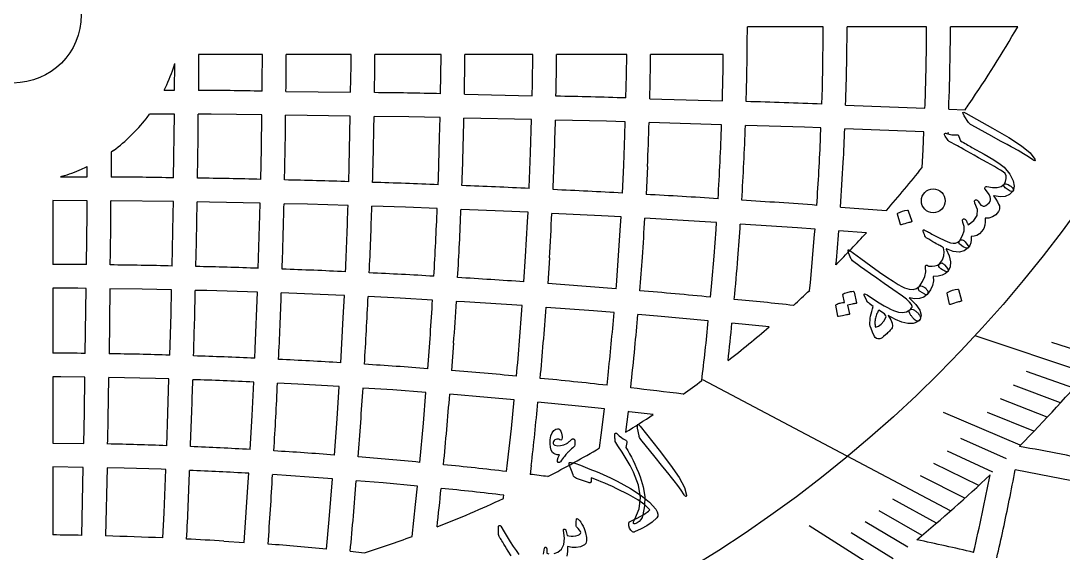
# Model space of a CAD drawing. Header units: millimetres. Extents: x -67 to 67, y -67 to 67.
# Drawn here: x 0.26 to 35.45, y -18.17 to -0.2 of the extents above; entities that cross this region are included whole.
import ezdxf

# ---------------------------------------------------------------- set-up
doc = ezdxf.new("R2010")
doc.units = ezdxf.units.MM
for name, color, linetype in [('CUT_INNER', 6, 'Continuous'), ('CUT_OUTER', 1, 'Continuous'), ('ENGRAVE', 7, 'Continuous'), ('ENGRAVE_FINE', 8, 'Continuous'), ('TEXT', 5, 'Continuous')]:
    doc.layers.add(name, color=color, linetype=linetype)

msp = doc.modelspace()

# ---------------------------------------------------------------- linework, layer by layer
at = {"layer": 'CUT_INNER'}
for points in [[(27.301, -3.012), (27.318, -2.47), (27.336, -1.647), (27.347, -0.823), (27.349, -0.402), (24.786, -0.402)], [(30.839, -0.402), (28.153, -0.402)], [(30.837, -0.76), (30.839, -0.402)], [(33.914, -0.402), (31.643, -0.402)], [(8.413, -1.34), (6.258, -1.34), (6.253, -2.551)], [(8.405, -2.575), (8.409, -2.256), (8.413, -1.34)], [(9.209, -2.586), (11.393, -2.614), (11.405, -1.706), (11.406, -1.34)], [(11.406, -1.34), (9.217, -1.34)], [(14.429, -2.663), (14.445, -1.38), (14.446, -1.34), (12.21, -1.34)], [(15.233, -2.681), (17.521, -2.731), (17.53, -2.332), (17.543, -1.34)], [(17.543, -1.34), (15.25, -1.34)], [(20.714, -1.34), (18.347, -1.34)], [(20.688, -2.805), (20.705, -2.032), (20.714, -1.34)], [(21.492, -2.83), (23.943, -2.905), (23.948, -2.718), (23.968, -1.812), (23.974, -1.34)], [(23.974, -1.34), (21.518, -1.34)], [(5.094, -2.546), (5.449, -2.547), (5.453, -1.644)], [(28.105, -3.044), (30.783, -3.149), (30.788, -3.038)], [(5.417, -5.502), (5.445, -3.364), (5.445, -3.351), (4.607, -3.347)], [(8.357, -5.555), (8.379, -4.511), (8.394, -3.379), (6.679, -3.356), (6.249, -3.355)], [(11.382, -3.418), (9.198, -3.389)], [(11.329, -5.632), (11.345, -5.117), (11.382, -3.418)], [(14.412, -3.467), (13.358, -3.444), (12.186, -3.429)], [(14.347, -5.734), (14.355, -5.519), (14.397, -4.139), (14.412, -3.467)], [(17.504, -3.534), (15.216, -3.484)], [(31.587, -3.18), (32.138, -3.202)], [(17.422, -5.862), (17.423, -5.827), (17.469, -4.662), (17.504, -3.534)], [(20.567, -6.019), (20.612, -5.078), (20.652, -4.063), (20.666, -3.609), (20.036, -3.59), (18.308, -3.552)], [(23.917, -3.708), (21.47, -3.633)], [(27.261, -4.115), (27.272, -3.816), (26.712, -3.794), (24.721, -3.733)], [(30.75, -3.952), (28.076, -3.847)], [(30.687, -5.156), (30.721, -4.556), (30.75, -3.952)], [(31.552, -4.022), (31.579, -3.985), (31.554, -3.984), (31.552, -4.022)], [(3.391, -4.575), (3.307, -4.636), (3.303, -5.474)], [(1.595, -5.467), (2.499, -5.471), (2.501, -5.116)], [(21.415, -5.114), (21.37, -6.064)], [(1.652, -5.45), (1.595, -5.467)], [(1.34, -6.27), (1.34, -8.425)], [(2.471, -8.432), (2.494, -6.705), (2.496, -6.275), (1.34, -6.27)], [(5.363, -8.479), (5.401, -6.727), (5.407, -6.306), (3.312, -6.278), (3.3, -6.278)], [(8.275, -8.557), (8.33, -6.766), (8.339, -6.359), (6.625, -6.322), (6.21, -6.316)], [(11.305, -6.436), (9.936, -6.394), (9.143, -6.377)], [(14.315, -6.537), (13.247, -6.495), (12.108, -6.46)], [(17.245, -9.014), (17.301, -8.156), (17.367, -6.992), (17.383, -6.665), (16.557, -6.625), (15.119, -6.569)], [(27.932, -6.49), (29.482, -6.605)], [(20.355, -9.249), (20.364, -9.133), (20.439, -8.12), (20.506, -7.107), (20.522, -6.821), (19.865, -6.784), (18.186, -6.703)], [(23.545, -9.53), (23.589, -9.05), (23.664, -8.146), (23.731, -7.243), (23.746, -7.009), (23.172, -6.972), (21.325, -6.867)], [(27.072, -7.232), (26.478, -7.188), (24.549, -7.062)], [(26.89, -9.301), (26.916, -9.043), (26.991, -8.223), (27.059, -7.403), (27.072, -7.232)], [(28.804, -7.361), (27.874, -7.292)], [(18.104, -8.207), (18.047, -9.072)], [(1.34, -9.229), (1.34, -11.418)], [(2.432, -11.43), (2.461, -9.236), (2.179, -9.232), (1.34, -9.229)], [(3.265, -9.246), (3.236, -11.44)], [(5.285, -11.489), (5.328, -10.089), (5.345, -9.282), (4.357, -9.261), (3.265, -9.246)], [(8.248, -9.361), (6.535, -9.308), (6.149, -9.3)], [(8.157, -11.593), (8.173, -11.274), (8.248, -9.361)], [(11.058, -11.744), (11.144, -10.231), (11.18, -9.474), (10.889, -9.46), (9.051, -9.388)], [(14.158, -9.627), (13.065, -9.565), (11.983, -9.513)], [(17.188, -9.816), (15.241, -9.688), (14.961, -9.672)], [(20.288, -10.05), (19.587, -9.992), (17.99, -9.874)], [(23.468, -10.33), (21.758, -10.173), (21.089, -10.117)], [(25.524, -10.533), (24.268, -10.406)], [(14.868, -11.089), (14.8, -12.008)], [(1.34, -12.222), (1.34, -14.458), (2.383, -14.472), (2.406, -13.409), (2.422, -12.234), (1.603, -12.223), (1.34, -12.222)], [(5.182, -14.545), (5.225, -13.451), (5.26, -12.293), (4.808, -12.279), (3.226, -12.244)], [(20.048, -12.506), (20.085, -12.168)], [(7.999, -14.675), (8.065, -13.527), (8.119, -12.396)], [(11.007, -12.547), (9.613, -12.468), (8.922, -12.434)], [(10.845, -14.861), (10.936, -13.637), (11.007, -12.547)], [(13.936, -12.747), (12.813, -12.663), (11.809, -12.598)], [(13.728, -15.107), (13.85, -13.782), (13.936, -12.747)], [(16.916, -12.998), (16.009, -12.915), (14.737, -12.809)], [(16.657, -15.419), (16.692, -15.124), (16.819, -13.965), (16.916, -12.998)], [(19.96, -13.305), (19.2, -13.222), (17.717, -13.073)], [(19.8, -14.621), (19.855, -14.187), (19.96, -13.305)], [(21.609, -13.493), (20.793, -13.397), (20.759, -13.393), (20.676, -14.092)], [(33.981, -14.548), (33.978, -14.569)], [(1.34, -15.262), (1.34, -17.559)], [(2.315, -17.575), (2.365, -15.276), (1.34, -15.262)], [(3.169, -15.292), (3.119, -17.593)], [(5.052, -17.66), (5.093, -16.812), (5.15, -15.349), (5, -15.343), (3.751, -15.305), (3.169, -15.292)], [(7.803, -17.813), (7.937, -15.779), (7.954, -15.478)], [(17.49, -15.216), (17.455, -15.513)], [(36.619, -15.903), (35.048, -15.591), (33.831, -15.36)], [(10.782, -15.663), (9.995, -15.605), (8.756, -15.523)], [(10.577, -18.033), (10.668, -17.038), (10.782, -15.663)], [(13.648, -15.907), (12.488, -15.801), (11.584, -15.726)], [(13.467, -17.609), (13.585, -16.529), (13.648, -15.907)], [(16.549, -16.328), (16.555, -16.282), (16.562, -16.217)], [(7.111, -17.768), (7.803, -17.813)], [(11.377, -18.108), (11.864, -18.157)]]:
    msp.add_lwpolyline(points, dxfattribs=at)
msp.add_circle((0, 0), 2.3, dxfattribs=at)
for centre, radius, start, end in [((-57.039, -0.299), 81.826, 358.92935, 359.92785), ((-44.211, -0.299), 72.364, 358.92021, 359.91824), ((-33.451, -0.299), 65.094, 358.91141, 359.90891), ((0.063, 19.104), 39.069, 325.546, 330.0479), ((-56.22, 0), 87.06, 358, 359.5), ((-62.533, -1.487), 71.75, 359.12305, 0.11765), ((-61.538, -1.204), 73.748, 358.89613, 359.89421), ((-61.67, -1.027), 76.92, 358.7682, 359.76684), ((-62.689, -0.781), 81.038, 358.60926, 359.60492), ((-64.036, -0.572), 85.558, 358.48794, 359.48571), ((2.082, -0.66), 3.511, 341.2658, 343.7357), ((-51.264, -0.343), 79.415, 358.05144, 359.04828), ((-51.993, -0.092), 83.637, 357.88398, 359.01149), ((0.03, -0.011), 5.663, 333.4152, 341.715), ((-38.916, -0.893), 63.695, 358.16825, 359.15911), ((5.93, -125.99), 123.44, 88.85129, 89.85027), ((11.106, -130.75), 128.13, 88.51418, 89.51252), ((16.228, -138.542), 135.811, 88.1178, 89.11503), ((21.256, -149.818), 146.931, 87.64178, 88.63866), ((13.615, 9.744), 22.599, 325.0505, 325.6767), ((0, 0), 5.695, 306.5471, 322.0158), ((1.287, -0.98), 4.078, 321.7369, 324.5048), ((-117.487, -2.822), 123.738, 358.75411, 359.75329), ((-116.12, -2.316), 125.323, 358.51086, 359.50918), ((-115.927, -1.488), 128.127, 358.1354, 359.13203), ((-100.085, -1.305), 115.322, 357.7835, 358.91714), ((-112.404, -0.127), 130.757, 357.46955, 358.49922), ((-63.597, -1.261), 85.1, 357.4048, 358.4027), ((-73.168, -0.313), 97.145, 356.52171, 357.99724), ((-74.461, -0.251), 99.243, 356.5291, 357.98964), ((-37.195, -1.432), 65.315, 356.88473, 357.8811), ((-61.232, -0.302), 88.574, 356.03261, 357.53261), ((0, 0), 5.695, 286.8596, 293.8908), ((0.532, -1.162), 4.417, 293.6875, 296.4733), ((-58.672, -0.473), 86.813, 356.02543, 357.02286), ((0.109, 19.053), 39.001, 318.8617, 321.6319), ((2.782, -126.69), 121.217, 88.7542, 89.75336), ((4.825, -128.014), 122.51, 88.34825, 89.34723), ((6.843, -130.022), 124.471, 87.9343, 88.93302), ((8.821, -132.749), 127.136, 87.50873, 88.5071), ((10.745, -136.241), 130.55, 87.06833, 88.06623), ((12.602, -140.508), 134.725, 86.61047, 87.60782), ((-120.844, -5.952), 124.145, 358.85071, 359.8497), ((-118.832, -4.891), 125.051, 358.34789, 359.3469), ((14.37, -145.672), 139.783, 86.13279, 87.12976), ((16.035, -151.738), 145.731, 85.63352, 86.6306), ((-117.522, -3.817), 126.691, 357.8434, 358.84243), ((-96.831, -3.409), 108.178, 357.21183, 358.3968), ((-107.839, -2.987), 119.997, 357.2665, 358.34145), ((-94.279, -2.389), 108.673, 356.60527, 357.81264), ((-87.916, -2.699), 103.107, 356.56903, 357.84938), ((-68.324, -2.711), 86.602, 356.36126, 357.35749), ((-54.172, -2.722), 75.611, 355.86159, 356.85728), ((-41.707, -2.835), 66.39, 355.35502, 356.34961), ((-29.77, -3.092), 57.796, 354.69754, 355.83217), ((0.655, 18.521), 38.24, 315.1806, 317.4018), ((1.477, -73.65), 65.225, 89.12671, 90.12062), ((2.254, -128.272), 119.834, 88.51329, 89.51152), ((-44.943, -3.771), 66.331, 355.20468, 356.19026), ((-55.789, -1.999), 80.494, 354.57731, 355.57373), ((3.721, -129.472), 121.001, 87.84281, 88.8418), ((5.155, -131.966), 123.443, 87.18413, 88.17822), ((6.549, -133.966), 125.375, 86.49952, 87.49792), ((7.853, -137.325), 128.654, 85.81366, 86.81276), ((8.997, -141.69), 132.927, 85.09851, 86.09603), ((-120.875, -6.933), 127.046, 357.93371, 358.93246), ((-120.219, -5.27), 129.336, 357.18087, 358.17547), ((10.099, -146.439), 137.568, 84.39114, 85.39013), ((2.292, 16.673), 35.773, 312.2458, 313.4423), ((-118.993, -3.602), 131.109, 356.41713, 357.41598), ((-116.251, -1.806), 130.644, 355.54894, 356.5681), ((-70.781, -4.779), 85.882, 355.7867, 356.73354), ((-82.939, -2.736), 100.377, 354.59124, 355.95542), ((13.615, -125.356), 116.246, 83.71439, 84.70382), ((-86.127, -2.472), 104.38, 354.61279, 355.93397), ((-91.534, -0.418), 112.236, 353.99071, 355.07663), ((-44.096, -4.741), 65.406, 354.30112, 355.28543), ((-61.223, -2.049), 85.095, 353.0485, 354.41588), ((-48.557, -3.341), 73.167, 353.46065, 354.45829), ((0.329, 18.745), 38.626, 308.0464, 310.7131), ((-57.267, -3.869), 78.6, 353.62661, 354.62154), ((1.2, -74.133), 62.715, 88.87462, 89.87249), ((1.46, -129.301), 117.874, 88.14069, 89.13685), ((2.84, -123.452), 111.985, 87.27819, 88.33749), ((3.525, -132.018), 120.509, 86.41615, 87.4149), ((4.32, -134.55), 122.986, 85.48654, 86.48499), ((0.114, 19.044), 47.702, 315.234, 319.5638), ((-125.564, -11.147), 128.795, 358.51353, 359.51189), ((4.982, -137.895), 126.27, 84.54264, 85.54073), ((5.485, -141.964), 130.275, 83.58162, 84.57934), ((-123.649, -8.935), 129.757, 357.50795, 358.50636), ((3.266, -112.319), 100.041, 87.21936, 88.39711), ((-122.325, -6.698), 131.372, 356.49886, 357.49735), ((-121.756, -4.392), 133.818, 355.48605, 356.48463), ((10.058, -110.926), 98.922, 82.70685, 83.73841), ((1.87, 16.559), 35.952, 305.2426, 306.4818), ((-121.789, -1.989), 136.955, 354.46988, 355.46858), ((-105.253, -1.182), 123.544, 353.47728, 354.47699), ((0.802, 17.896), 37.659, 301.8522, 303.5396), ((1.222, -117.864), 103.395, 87.80503, 88.91105), ((2.537, -106.058), 91.546, 86.57944, 87.84144), ((1.736, -132.083), 117.575, 85.5567, 86.5545), ((0.177, 18.822), 38.775, 297.45, 300.403), ((4.049, -175.541), 163.731, 78.46807, 79.46747), ((2.171, -134.468), 119.919, 84.46957, 85.46808), ((-127.2, -10.883), 133.23, 357.06742, 358.06536), ((2.268, -111.594), 96.284, 86.61439, 87.80593), ((4.667, -115.77), 101.065, 83.18665, 84.40065), ((-25.386, -4.283), 60.244, 348.40769, 349.40484), ((-125.886, -8.03), 134.851, 355.81531, 356.81445), ((-125.277, -5.049), 137.277, 354.54093, 355.53919), ((13.449, -49.803), 34.523, 82.3391, 83.3355), ((0.153, 18.976), 47.626, 309.5998, 313.5736), ((-44.813, -0.428), 79.246, 347.07897, 349.01495), ((-60.392, -8.767), 75.187, 353.49175, 354.48917), ((5.358, -109.411), 93.865, 83.1447, 84.44301), ((0.033, 19.066), 39.058, 291.4421, 295.0152), ((-44.192, -0.566), 79.414, 347.07279, 348.50753), ((0.949, -73.796), 56.239, 88.608, 89.6018), ((0.2, -128.572), 111.018, 87.49525, 88.49348), ((2.495, -90.071), 72.451, 86.34731, 87.34177), ((2.379, -105.234), 87.585, 84.62917, 85.92317), ((0.165, 18.661), 38.633, 287.6268, 290.1402), ((7.204, -126.683), 111.428, 76.91746, 77.92669)]:
    msp.add_arc(centre, radius, start, end, dxfattribs=at)
at = {"layer": 'CUT_OUTER'}
msp.add_circle((0, 0), 67, dxfattribs=at)
at = {"layer": 'ENGRAVE'}
for points in [[(36.252, -12.093), (32.475, -10.833)], [(31.65, -16.747), (23.284, -12.32)]]:
    msp.add_lwpolyline(points, dxfattribs=at)
for centre, radius in [((0, 19.146), 44.196), ((31.063, -6.279), 0.402)]:
    msp.add_circle(centre, radius, dxfattribs=at)
at = {"layer": 'ENGRAVE_FINE'}
for points in [[(36.689, -11.578), (35.067, -11.066)], [(35.81, -12.598), (34.209, -12.035)], [(35.364, -13.095), (33.773, -12.506)], [(34.913, -13.582), (33.334, -12.968)], [(34, -14.53), (31.404, -13.421)], [(34.458, -14.06), (32.891, -13.421)], [(33.537, -14.991), (31.995, -14.302)], [(33.071, -15.443), (31.542, -14.729)], [(32.601, -15.886), (31.086, -15.148)], [(32.127, -16.321), (30.627, -15.559)], [(31.17, -17.165), (29.701, -16.355)], [(30.687, -17.574), (29.233, -16.741)], [(30.201, -17.975), (28.763, -17.119)], [(29.221, -18.752), (26.876, -17.247)], [(29.712, -18.367), (28.291, -17.489)]]:
    msp.add_lwpolyline(points, dxfattribs=at)
at = {"layer": 'TEXT'}
for points in [[(32.11, -3.407), (32.068, -3.33), (32.063, -3.29), (32.096, -3.284), (32.165, -3.313), (33.066, -3.827), (33.619, -4.141), (34.042, -4.419), (34.335, -4.661), (34.497, -4.868), (34.506, -4.892), (34.508, -4.908), (34.503, -4.918), (34.491, -4.922), (34.477, -4.921), (34.461, -4.916), (34.442, -4.907), (34.423, -4.895), (34.273, -4.79), (34.109, -4.686), (33.932, -4.583), (33.741, -4.48), (33.691, -4.452), (33.557, -4.378), (33.338, -4.258), (33.035, -4.091), (32.36, -3.725), (32.325, -3.704), (32.296, -3.68), (32.272, -3.656), (32.252, -3.63)], [(31.563, -4.237), (31.523, -4.175), (31.492, -4.125), (31.469, -4.09), (31.453, -4.067), (31.444, -4.051), (31.439, -4.037), (31.44, -4.024), (31.446, -4.012), (31.457, -4.002), (31.471, -3.997), (31.487, -3.997), (31.506, -4.002), (31.599, -4.028), (31.688, -4.044), (31.773, -4.05), (31.856, -4.044), (31.881, -4.044), (31.902, -4.054), (31.919, -4.074), (31.932, -4.105), (31.985, -4.253), (32.036, -4.283), (32.086, -4.312), (32.135, -4.34), (32.183, -4.368), (32.231, -4.395), (32.277, -4.422), (32.323, -4.447), (32.368, -4.473), (32.784, -4.705), (33.103, -4.894), (33.327, -5.04), (33.453, -5.144), (33.646, -5.383), (33.761, -5.597), (33.797, -5.786), (33.757, -5.948), (33.754, -5.952), (33.752, -5.955), (33.749, -5.959), (33.746, -5.962), (33.712, -5.968), (33.659, -5.949), (33.587, -5.904), (33.495, -5.834), (33.463, -5.805), (33.446, -5.777), (33.442, -5.749), (33.452, -5.722), (33.499, -5.623), (33.522, -5.527), (33.519, -5.436), (33.491, -5.35), (33.418, -5.301), (33.333, -5.247), (33.237, -5.188), (33.129, -5.124), (33.01, -5.055), (32.882, -4.982), (32.742, -4.904), (32.593, -4.821), (32.447, -4.738), (32.316, -4.664), (32.199, -4.599), (32.097, -4.542), (32.01, -4.494), (31.938, -4.453), (31.88, -4.421), (31.838, -4.396), (31.621, -4.286), (31.601, -4.273), (31.585, -4.26), (31.572, -4.248), (31.563, -4.237)], [(32.067, -7.008), (32.057, -6.983), (32.052, -6.96), (32.051, -6.94), (32.055, -6.922), (32.062, -6.907), (32.074, -6.897), (32.089, -6.891), (32.108, -6.889), (32.129, -6.894), (32.148, -6.906), (32.165, -6.926), (32.181, -6.954), (32.188, -6.97), (32.194, -6.986), (32.202, -7.002), (32.21, -7.018), (32.218, -7.035), (32.226, -7.052), (32.233, -7.07), (32.24, -7.089), (32.436, -6.942), (32.54, -6.771), (32.553, -6.576), (32.472, -6.359), (32.462, -6.335), (32.456, -6.313), (32.454, -6.294), (32.456, -6.277), (32.463, -6.262), (32.474, -6.251), (32.488, -6.244), (32.506, -6.241), (32.525, -6.243), (32.542, -6.252), (32.559, -6.268), (32.575, -6.29), (32.611, -6.345), (32.643, -6.389), (32.672, -6.42), (32.698, -6.44), (32.743, -6.457), (32.792, -6.455), (32.843, -6.435), (32.898, -6.396), (32.947, -6.346), (32.981, -6.296), (32.998, -6.246), (33, -6.195), (32.983, -6.138), (32.946, -6.066), (32.889, -5.98), (32.811, -5.88), (32.802, -5.868), (32.8, -5.853), (32.804, -5.837), (32.815, -5.82), (32.829, -5.804), (32.844, -5.795), (32.86, -5.791), (32.877, -5.793), (33.065, -5.832), (33.224, -5.832), (33.354, -5.795), (33.455, -5.719), (33.478, -5.705), (33.509, -5.702), (33.547, -5.711), (33.593, -5.731), (33.639, -5.756), (33.679, -5.783), (33.711, -5.811), (33.736, -5.842), (33.756, -5.874), (33.766, -5.902), (33.767, -5.926), (33.759, -5.945), (33.64, -6.061), (33.493, -6.126), (33.319, -6.141), (33.117, -6.104), (33.107, -6.102), (33.102, -6.104), (33.101, -6.11), (33.105, -6.121), (33.176, -6.225), (33.231, -6.314), (33.271, -6.389), (33.294, -6.449), (33.303, -6.501), (33.302, -6.551), (33.29, -6.597), (33.269, -6.64), (33.173, -6.748), (33.065, -6.821), (32.944, -6.859), (32.81, -6.864), (32.821, -6.985), (32.807, -7.1), (32.768, -7.207), (32.704, -7.306), (32.625, -7.387), (32.539, -7.444), (32.446, -7.476), (32.346, -7.484), (32.348, -7.595), (32.331, -7.696), (32.297, -7.785), (32.245, -7.863), (32.208, -7.88), (32.149, -7.867), (32.069, -7.827), (31.966, -7.757), (31.94, -7.729), (31.93, -7.697), (31.934, -7.66), (31.955, -7.619), (32.055, -7.452), (32.106, -7.295), (32.11, -7.146), (32.067, -7.008)], [(29.853, -6.727), (29.852, -6.719), (29.854, -6.712), (29.859, -6.705), (29.867, -6.697), (29.944, -6.659), (30.023, -6.63), (30.104, -6.608), (30.189, -6.594), (30.199, -6.595), (30.207, -6.598), (30.213, -6.604), (30.217, -6.613), (30.336, -6.967), (30.337, -6.977), (30.332, -6.986), (30.322, -6.991), (30.306, -6.995), (30.292, -6.998), (30.271, -7.004), (30.242, -7.011), (30.205, -7.021), (30.161, -7.034), (30.108, -7.049), (30.048, -7.068), (29.979, -7.089), (29.969, -7.091), (29.961, -7.09), (29.956, -7.086), (29.954, -7.078)], [(30.829, -7.524), (30.816, -7.511), (30.801, -7.488), (30.783, -7.455), (30.764, -7.412), (30.747, -7.37), (30.734, -7.336), (30.725, -7.309), (30.719, -7.291), (30.721, -7.268), (30.733, -7.257), (30.756, -7.26), (30.788, -7.274), (30.809, -7.286), (30.834, -7.3), (30.863, -7.315), (30.897, -7.332), (30.934, -7.352), (30.975, -7.373), (31.018, -7.398), (31.065, -7.424), (31.265, -7.529), (31.427, -7.61), (31.552, -7.667), (31.64, -7.698), (31.73, -7.711), (31.812, -7.702), (31.887, -7.671), (31.955, -7.619), (31.974, -7.604), (31.995, -7.594), (32.018, -7.591), (32.043, -7.593), (32.071, -7.601), (32.097, -7.616), (32.122, -7.638), (32.145, -7.667), (32.2, -7.739), (32.236, -7.796), (32.251, -7.837), (32.245, -7.863), (32.108, -7.97), (31.939, -8.012), (31.739, -7.99), (31.509, -7.904), (31.5, -7.902), (31.495, -7.902), (31.494, -7.905), (31.497, -7.911), (31.6, -8.134), (31.645, -8.334), (31.632, -8.508), (31.563, -8.658), (31.55, -8.67), (31.533, -8.676), (31.512, -8.674), (31.488, -8.666), (31.456, -8.65), (31.418, -8.629), (31.373, -8.602), (31.32, -8.569), (31.274, -8.532), (31.252, -8.492), (31.253, -8.45), (31.278, -8.407), (31.37, -8.27), (31.423, -8.134), (31.436, -7.998), (31.41, -7.864), (31.401, -7.854), (31.377, -7.838), (31.338, -7.816), (31.285, -7.789), (31.252, -7.773), (31.212, -7.751), (31.166, -7.725), (31.112, -7.693), (31.052, -7.657), (30.984, -7.617), (30.91, -7.572), (30.829, -7.524)], [(30.31, -10.146), (30.272, -10.079), (30.253, -10.025), (30.253, -9.983), (30.272, -9.954), (30.307, -9.923), (30.332, -9.894), (30.346, -9.867), (30.349, -9.844), (30.325, -9.774), (30.263, -9.694), (30.164, -9.603), (30.028, -9.502), (29.701, -9.275), (29.411, -9.072), (29.157, -8.893), (28.939, -8.738), (28.758, -8.608), (28.612, -8.504), (28.502, -8.424), (28.427, -8.371), (28.379, -8.333), (28.342, -8.299), (28.314, -8.27), (28.297, -8.245), (28.2, -8.029), (28.188, -7.97), (28.191, -7.937), (28.21, -7.931), (28.246, -7.951), (28.619, -8.23), (28.951, -8.473), (29.243, -8.682), (29.495, -8.855), (29.705, -8.995), (29.874, -9.101), (30.001, -9.174), (30.087, -9.214), (30.248, -9.258), (30.385, -9.266), (30.497, -9.238), (30.585, -9.174), (30.613, -9.155), (30.648, -9.148), (30.689, -9.156), (30.738, -9.176), (30.778, -9.201), (30.812, -9.232), (30.84, -9.267), (30.863, -9.309), (30.876, -9.348), (30.881, -9.382), (30.876, -9.41), (30.863, -9.432), (30.744, -9.527), (30.602, -9.579), (30.439, -9.587), (30.254, -9.552), (30.476, -9.778), (30.612, -9.974), (30.66, -10.141), (30.622, -10.278), (30.602, -10.304), (30.581, -10.323), (30.56, -10.335), (30.537, -10.341), (30.51, -10.34), (30.481, -10.331), (30.452, -10.312), (30.422, -10.284), (30.407, -10.267), (30.392, -10.249), (30.378, -10.232), (30.363, -10.215), (30.349, -10.198), (30.335, -10.181), (30.323, -10.163), (30.31, -10.146)], [(31.278, -8.407), (31.308, -8.389), (31.333, -8.378), (31.353, -8.374), (31.366, -8.377), (31.383, -8.387), (31.401, -8.401), (31.421, -8.42), (31.442, -8.444), (31.508, -8.523), (31.55, -8.585), (31.568, -8.63), (31.563, -8.658), (31.474, -8.734), (31.361, -8.789), (31.224, -8.821), (31.063, -8.832), (31.066, -8.983), (31.033, -9.134), (30.965, -9.284), (30.86, -9.435), (30.844, -9.447), (30.825, -9.45), (30.802, -9.446), (30.776, -9.433), (30.623, -9.338), (30.606, -9.327), (30.591, -9.311), (30.579, -9.291), (30.57, -9.265), (30.566, -9.242), (30.566, -9.219), (30.572, -9.198), (30.582, -9.178), (30.704, -8.998), (30.781, -8.829), (30.813, -8.672), (30.8, -8.526), (30.796, -8.508), (30.798, -8.491), (30.804, -8.475), (30.814, -8.46), (30.827, -8.449), (30.84, -8.445), (30.854, -8.447), (30.868, -8.457), (30.88, -8.467), (30.891, -8.475), (30.901, -8.48), (30.911, -8.484), (31.022, -8.488), (31.12, -8.476), (31.206, -8.449), (31.278, -8.407)], [(28.014, -9.444), (28.014, -9.436), (28.017, -9.429), (28.023, -9.422), (28.031, -9.415), (28.071, -9.398), (28.111, -9.383), (28.151, -9.369), (28.191, -9.358), (28.232, -9.349), (28.273, -9.342), (28.316, -9.337), (28.36, -9.333), (28.37, -9.335), (28.379, -9.339), (28.385, -9.347), (28.389, -9.357), (28.474, -9.724), (28.473, -9.731), (28.467, -9.737), (28.457, -9.741), (28.442, -9.744), (28.43, -9.745), (28.412, -9.748), (28.388, -9.752), (28.357, -9.759), (28.321, -9.767), (28.277, -9.778), (28.227, -9.79), (28.17, -9.804), (28.23, -10.091), (28.23, -10.102), (28.225, -10.11), (28.214, -10.115), (28.198, -10.117), (28.183, -10.119), (28.161, -10.123), (28.131, -10.128), (28.094, -10.135), (28.048, -10.144), (27.994, -10.155), (27.931, -10.168), (27.86, -10.184), (27.851, -10.184), (27.845, -10.181), (27.841, -10.176), (27.84, -10.168), (27.773, -9.806), (27.773, -9.799), (27.776, -9.792), (27.782, -9.785), (27.791, -9.778), (27.823, -9.762), (27.857, -9.749), (27.89, -9.737), (27.924, -9.728), (27.959, -9.72), (27.994, -9.714), (28.029, -9.709), (28.064, -9.707)], [(29.724, -9.981), (29.884, -10.036), (30.029, -10.05), (30.159, -10.022), (30.272, -9.954), (30.305, -9.936), (30.342, -9.933), (30.384, -9.944), (30.432, -9.97), (30.454, -9.987), (30.477, -10.004), (30.499, -10.023), (30.52, -10.043), (30.541, -10.064), (30.56, -10.087), (30.577, -10.111), (30.593, -10.137), (30.617, -10.182), (30.63, -10.22), (30.633, -10.251), (30.625, -10.275), (30.575, -10.327), (30.517, -10.368), (30.452, -10.399), (30.38, -10.418), (30.206, -10.42), (30.007, -10.376), (29.786, -10.285), (29.542, -10.147), (29.626, -10.29), (29.676, -10.407), (29.691, -10.499), (29.672, -10.566), (29.652, -10.594), (29.631, -10.622), (29.608, -10.65), (29.582, -10.679), (29.554, -10.709), (29.523, -10.74), (29.491, -10.772), (29.455, -10.805), (29.388, -10.862), (29.333, -10.903), (29.291, -10.928), (29.26, -10.936), (29.197, -10.935), (29.146, -10.921), (29.106, -10.894), (29.079, -10.854), (29.014, -10.709), (28.966, -10.593), (28.938, -10.506), (28.927, -10.448), (28.926, -10.383), (28.929, -10.314), (28.936, -10.243), (28.948, -10.168), (28.964, -10.091), (28.984, -10.011), (29.009, -9.928), (29.037, -9.842), (28.9, -9.74), (28.884, -9.727), (28.87, -9.715), (28.857, -9.704), (28.845, -9.694), (28.835, -9.684), (28.827, -9.675), (28.821, -9.666), (28.817, -9.657), (28.735, -9.458), (28.728, -9.428), (28.741, -9.416), (28.774, -9.424), (28.827, -9.45), (28.946, -9.535), (29.064, -9.614), (29.18, -9.688), (29.294, -9.757), (29.405, -9.82), (29.514, -9.878), (29.62, -9.932), (29.724, -9.981)], [(31.532, -9.4), (31.532, -9.393), (31.535, -9.385), (31.54, -9.377), (31.549, -9.369), (31.63, -9.329), (31.714, -9.296), (31.799, -9.273), (31.887, -9.257), (31.898, -9.258), (31.906, -9.261), (31.912, -9.267), (31.915, -9.277), (32.017, -9.643), (32.017, -9.654), (32.012, -9.663), (32.001, -9.669), (31.984, -9.673), (31.97, -9.677), (31.947, -9.683), (31.917, -9.691), (31.879, -9.702), (31.832, -9.716), (31.777, -9.733), (31.713, -9.753), (31.641, -9.776), (31.63, -9.778), (31.622, -9.777), (31.618, -9.773), (31.616, -9.765)], [(29.222, -9.967), (29.207, -9.994), (29.192, -10.023), (29.177, -10.054), (29.163, -10.086), (29.148, -10.12), (29.136, -10.156), (29.124, -10.194), (29.114, -10.235), (29.105, -10.275), (29.098, -10.315), (29.094, -10.354), (29.092, -10.393), (29.093, -10.431), (29.097, -10.469), (29.104, -10.506), (29.114, -10.543), (29.214, -10.506), (29.305, -10.438), (29.389, -10.341), (29.464, -10.214), (29.469, -10.187), (29.462, -10.158), (29.443, -10.126), (29.413, -10.091)], [(18.93, -14.588), (18.89, -14.622), (18.853, -14.654), (18.819, -14.684), (18.788, -14.711), (18.76, -14.736), (18.736, -14.759), (18.715, -14.78), (18.699, -14.799), (18.682, -14.819), (18.662, -14.843), (18.639, -14.872), (18.613, -14.906), (18.584, -14.944), (18.551, -14.987), (18.515, -15.035), (18.477, -15.088), (18.46, -15.106), (18.442, -15.116), (18.422, -15.117), (18.402, -15.108), (18.376, -15.076), (18.373, -15.023), (18.395, -14.948), (18.44, -14.853), (18.364, -14.85), (18.301, -14.835), (18.249, -14.811), (18.211, -14.776), (18.164, -14.696), (18.135, -14.598), (18.124, -14.481), (18.13, -14.346), (18.153, -14.215), (18.193, -14.111), (18.25, -14.034), (18.325, -13.984), (18.375, -13.972), (18.419, -13.98), (18.456, -14.009), (18.486, -14.059), (18.509, -14.118), (18.524, -14.175), (18.532, -14.231), (18.531, -14.284), (18.524, -14.326), (18.51, -14.351), (18.488, -14.358), (18.459, -14.348), (18.423, -14.33), (18.387, -14.322), (18.352, -14.323), (18.318, -14.334), (18.286, -14.352), (18.262, -14.375), (18.245, -14.403), (18.236, -14.437), (18.236, -14.472), (18.245, -14.499), (18.264, -14.519), (18.292, -14.531), (18.383, -14.547), (18.481, -14.542), (18.585, -14.515), (18.696, -14.468), (18.705, -14.462), (18.714, -14.456), (18.725, -14.448), (18.736, -14.438), (18.747, -14.428), (18.76, -14.417), (18.774, -14.405), (18.788, -14.392), (18.804, -14.378), (18.819, -14.366), (18.831, -14.355), (18.843, -14.345), (18.853, -14.336), (18.862, -14.328), (18.87, -14.322), (18.877, -14.318), (18.892, -14.312), (18.907, -14.31), (18.92, -14.313), (18.933, -14.32), (18.943, -14.329), (18.951, -14.338), (18.956, -14.348), (18.959, -14.359), (18.963, -14.444), (18.96, -14.511), (18.949, -14.559), (18.93, -14.588)], [(21.082, -13.948), (21.073, -13.862), (21.084, -13.822), (21.116, -13.829), (21.169, -13.883), (21.806, -14.701), (22.197, -15.203), (22.483, -15.621), (22.661, -15.956), (22.732, -16.21), (22.731, -16.235), (22.726, -16.251), (22.718, -16.258), (22.706, -16.257), (22.693, -16.25), (22.68, -16.24), (22.666, -16.225), (22.653, -16.206), (22.554, -16.052), (22.442, -15.893), (22.318, -15.73), (22.18, -15.562), (22.145, -15.518), (22.049, -15.398), (21.893, -15.204), (21.676, -14.934), (21.192, -14.338), (21.168, -14.305), (21.15, -14.272), (21.137, -14.24), (21.129, -14.208)], [(21.261, -16.883), (21.232, -16.965), (21.189, -17.037), (21.133, -17.099), (21.065, -17.15), (21.021, -17.172), (20.987, -17.182), (20.963, -17.181), (20.948, -17.169), (20.941, -17.145), (20.945, -17.114), (20.96, -17.076), (20.986, -17.03), (21.136, -16.677), (21.178, -16.294), (21.113, -15.883), (20.943, -15.443), (20.826, -15.212), (20.699, -14.986), (20.563, -14.767), (20.419, -14.554), (20.377, -14.492), (20.347, -14.441), (20.329, -14.4), (20.322, -14.371), (20.32, -14.328), (20.318, -14.289), (20.316, -14.256), (20.314, -14.228), (20.313, -14.204), (20.312, -14.185), (20.311, -14.17), (20.311, -14.161), (20.314, -14.146), (20.319, -14.135), (20.325, -14.127), (20.334, -14.122), (20.347, -14.12), (20.359, -14.12), (20.369, -14.124), (20.377, -14.13), (20.46, -14.21), (20.533, -14.271), (20.594, -14.313), (20.644, -14.337), (20.681, -14.353), (20.705, -14.376), (20.716, -14.406), (20.714, -14.442), (20.682, -14.606), (20.746, -14.707), (20.809, -14.815), (20.871, -14.928), (20.931, -15.048), (20.991, -15.174), (21.049, -15.307), (21.107, -15.445), (21.164, -15.591), (21.268, -15.932), (21.32, -16.261), (21.318, -16.578), (21.261, -16.883)], [(20.813, -17.115), (20.947, -17.053), (21.066, -16.994), (21.171, -16.938), (21.262, -16.885), (21.34, -16.836), (21.404, -16.791), (21.454, -16.75), (21.492, -16.712), (21.329, -16.544), (21.089, -16.37), (20.773, -16.189), (20.381, -15.997), (20.233, -15.928), (20.096, -15.866), (19.971, -15.811), (19.856, -15.761), (19.753, -15.719), (19.662, -15.683), (19.581, -15.655), (19.512, -15.634), (19.512, -15.759), (19.496, -15.784), (19.475, -15.797), (19.449, -15.8), (19.419, -15.792), (19.022, -15.655), (18.982, -15.634), (18.948, -15.607), (18.921, -15.574), (18.901, -15.534), (18.775, -15.185), (18.767, -15.16), (18.765, -15.14), (18.768, -15.125), (18.778, -15.116), (18.843, -15.111), (18.967, -15.14), (19.15, -15.203), (19.394, -15.299), (19.53, -15.355), (19.663, -15.41), (19.793, -15.466), (19.919, -15.521), (20.043, -15.577), (20.163, -15.633), (20.28, -15.69), (20.393, -15.746), (20.837, -15.987), (21.203, -16.223), (21.488, -16.455), (21.691, -16.686), (21.743, -16.777), (21.766, -16.858), (21.76, -16.927), (21.726, -16.985), (21.57, -17.124), (21.394, -17.248), (21.197, -17.357), (20.981, -17.451), (20.961, -17.459), (20.943, -17.462), (20.927, -17.461), (20.914, -17.455), (20.847, -17.393), (20.802, -17.326), (20.78, -17.255), (20.78, -17.178), (20.785, -17.152), (20.791, -17.133), (20.801, -17.121), (20.813, -17.115)]]:
    msp.add_lwpolyline(points, close=True, dxfattribs=at)
for points in [[(16.812, -18.261), (16.71, -18.101), (16.657, -18.015), (16.608, -17.937), (16.566, -17.867), (16.528, -17.806), (16.496, -17.753), (16.47, -17.71), (16.448, -17.677), (16.433, -17.652), (16.411, -17.614), (16.396, -17.579), (16.388, -17.546), (16.385, -17.517), (16.386, -17.479), (16.386, -17.443), (16.386, -17.41), (16.387, -17.38), (16.387, -17.352), (16.387, -17.327), (16.386, -17.305), (16.385, -17.286), (16.386, -17.27), (16.39, -17.257), (16.398, -17.248), (16.41, -17.242), (16.426, -17.241), (16.439, -17.245), (16.451, -17.253), (16.461, -17.265), (16.572, -17.452), (16.68, -17.627), (16.784, -17.792), (16.885, -17.946), (16.981, -18.089), (17.073, -18.221)], [(18.269, -18.181), (18.387, -18.136), (18.512, -18.038), (18.586, -17.883), (18.609, -17.671), (18.58, -17.403), (18.579, -17.389), (18.579, -17.378), (18.583, -17.37), (18.589, -17.365), (18.6, -17.361), (18.611, -17.359), (18.621, -17.36), (18.63, -17.363), (18.64, -17.37), (18.648, -17.378), (18.653, -17.387), (18.657, -17.397), (18.7, -17.573), (18.764, -17.59), (18.834, -17.597), (18.911, -17.595), (18.994, -17.584), (19.071, -17.564), (19.125, -17.54), (19.156, -17.513), (19.164, -17.481), (19.153, -17.444), (19.125, -17.399), (19.08, -17.345), (19.018, -17.282), (19.01, -17.258), (19.008, -17.207), (19.011, -17.128), (19.017, -17.02), (19.017, -17.02), (19.023, -17.01), (19.033, -17.007), (19.049, -17.011), (19.07, -17.021), (19.098, -17.043), (19.129, -17.078), (19.164, -17.127), (19.202, -17.19), (19.242, -17.263), (19.276, -17.337), (19.303, -17.411), (19.325, -17.487), (19.353, -17.641), (19.357, -17.761), (19.335, -17.846), (19.29, -17.895), (19.153, -17.957), (19.012, -17.986), (18.867, -17.982), (18.719, -17.947), (18.718, -18.122), (18.687, -18.273)], [(17.905, -18.211), (17.942, -18.006), (17.944, -17.995), (17.947, -17.986), (17.953, -17.979), (17.959, -17.974), (17.969, -17.971), (17.978, -17.97), (17.988, -17.971), (17.997, -17.975), (18.01, -17.993), (18.019, -18.032), (18.022, -18.091), (18.021, -18.169), (18.086, -18.197)]]:
    msp.add_lwpolyline(points, dxfattribs=at)

doc.saveas('drawing.dxf')
